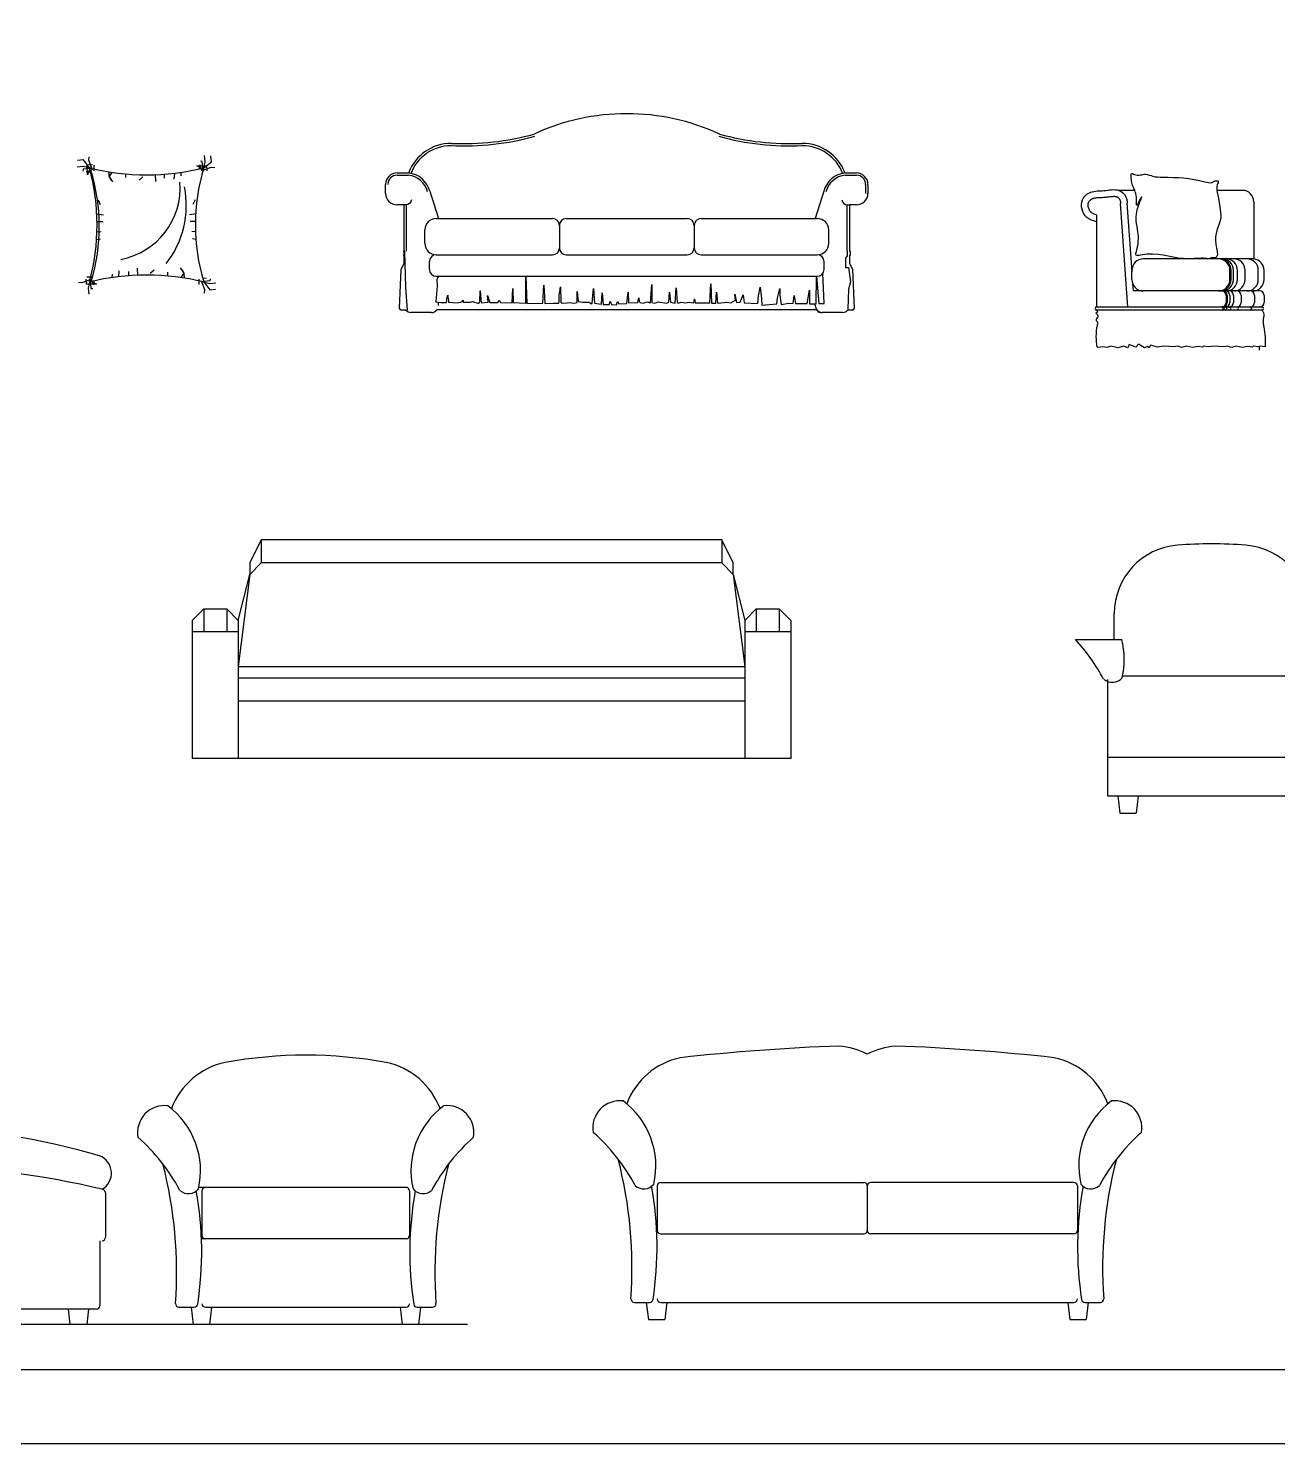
# Model space of a CAD drawing. Header units: inches. Extents: x 11.4 to 53.9, y 10.8 to 35.6.
# Drawn here: x 41.41 to 46.88, y 10.85 to 17.05 of the extents above; entities that cross this region are included whole.
import ezdxf

# ---------------------------------------------------------------- set-up
doc = ezdxf.new("R2010")
doc.units = ezdxf.units.IN
doc.header["$MEASUREMENT"] = 0
for name, color, linetype in [('02', 2, 'Continuous'), ('4', 4, 'Continuous'), ('kadrbm', 4, 'Continuous')]:
    doc.layers.add(name, color=color, linetype=linetype)

# ---------------------------------------------------------------- blocks, each defined once
blk = doc.blocks.new('kadrbm')
at = {"layer": 'kadrbm', "color": 4}
blk.add_lwpolyline([(0, 0), (0, 24.7972), (21, 24.7972), (21, 0), (0, 0)], close=True, dxfattribs=at)
blk.add_lwpolyline([(20.6631, 0.3257), (20.6631, 24.4603), (0.3369, 24.4603), (0.3369, 0.3257), (20.6631, 0.3257)], dxfattribs=at)

msp = doc.modelspace()

# ---------------------------------------------------------------- linework, layer by layer
at = {"layer": '02'}
for p, q in [((41.9102, 16.3952), (41.8938, 16.3803)), ((41.9645, 16.404), (41.966, 16.3734)), ((42.0041, 16.4062), (42.0041, 16.3884)), ((43.0232, 16.4013), (43.0736, 16.4013)), ((44.9845, 16.4013), (45.035, 16.4013)), ((43.1667, 16.3313), (43.2041, 16.2119)), ((44.8915, 16.3313), (44.8541, 16.2119)), ((45.075, 16.3613), (45.075, 16.3216)), ((43.0641, 16.0682), (43.0641, 16.2724)), ((44.9941, 16.0682), (44.9941, 16.2716)), ((46.2229, 15.8243), (46.1913, 16.2773)), ((46.2414, 15.9778), (46.2204, 16.2791)), ((43.1951, 16.2119), (43.7041, 16.2119)), ((43.7341, 16.1819), (43.7341, 16.0833)), ((43.7641, 16.2119), (44.2941, 16.2119)), ((44.3241, 16.1819), (44.3241, 16.0833)), ((44.3541, 16.2119), (44.8631, 16.2119)), ((43.1451, 16.1033), (43.1451, 16.1619)), ((44.9131, 16.1033), (44.9131, 16.1619)), ((41.8886, 15.9638), (41.8871, 15.9944)), ((43.1651, 15.989), (43.1651, 16.0233)), ((43.1951, 16.0533), (43.7041, 16.0533)), ((43.7641, 16.0533), (44.2941, 16.0533)), ((44.3541, 16.0533), (44.8631, 16.0533)), ((44.8931, 15.989), (44.8931, 16.0233)), ((46.7748, 16.0349), (46.2909, 16.0348)), ((41.849, 15.9616), (41.849, 15.9794)), ((41.9429, 15.9726), (41.9593, 15.9876)), ((43.1951, 15.959), (44.8631, 15.959)), ((46.2409, 15.9446), (46.2409, 15.9848)), ((46.6698, 15.9446), (46.6698, 15.9848)), ((46.6748, 15.9446), (46.6748, 15.9848)), ((46.6858, 15.9446), (46.6858, 15.9848)), ((46.7028, 15.9446), (46.7028, 15.9848)), ((46.7366, 15.9446), (46.7366, 15.9848)), ((46.7941, 15.9446), (46.7941, 15.9848)), ((46.2472, 15.8946), (46.2451, 15.9246)), ((46.765, 15.8946), (46.2472, 15.8946)), ((46.653, 15.8746), (46.653, 15.8443)), ((46.658, 15.8746), (46.658, 15.8443)), ((46.669, 15.8746), (46.669, 15.8443)), ((46.6859, 15.8746), (46.6859, 15.8443)), ((46.7198, 15.8746), (46.7198, 15.8443)), ((46.7773, 15.8746), (46.7773, 15.8443)), ((43.2041, 15.8306), (43.2041, 15.8459)), ((44.8541, 15.8306), (44.8541, 15.8385)), ((46.8099, 15.8243), (46.0862, 15.8243)), ((46.8099, 15.8108), (46.0862, 15.8108)), ((42.4287, 14.8046), (42.3783, 14.7038)), ((44.4447, 14.8046), (42.4287, 14.8046)), ((42.4287, 14.8046), (42.4287, 14.7038)), ((42.4287, 14.8046), (42.4287, 14.8046)), ((44.4951, 14.7038), (44.4447, 14.8046)), ((44.4447, 14.8046), (44.4447, 14.7038)), ((44.4447, 14.8046), (44.4447, 14.8046)), ((42.3783, 14.6534), (42.4287, 14.7038)), ((42.3783, 14.7038), (42.3783, 14.6534)), ((42.3783, 14.7038), (42.3783, 14.7038)), ((44.4447, 14.7038), (42.4287, 14.7038)), ((44.4951, 14.6534), (44.4447, 14.7038)), ((44.4951, 14.6534), (44.4951, 14.7038)), ((44.4951, 14.7038), (44.4951, 14.7038)), ((42.3279, 14.4518), (42.3783, 14.6534)), ((42.3783, 14.6534), (42.3279, 14.2502)), ((44.4951, 14.6534), (44.5455, 14.4518)), ((44.4951, 14.6534), (44.5455, 14.2502)), ((42.1263, 14.4518), (42.1767, 14.5022)), ((42.1263, 14.4518), (42.1263, 13.847)), ((42.1767, 14.5022), (42.2775, 14.5022)), ((42.1767, 14.5022), (42.1767, 14.4014)), ((42.2775, 14.5022), (42.3279, 14.4518)), ((42.2775, 14.5022), (42.2775, 14.4014)), ((42.2775, 14.5022), (42.2775, 14.5022)), ((42.3279, 14.4518), (42.3279, 13.847)), ((44.5959, 14.5022), (44.5455, 14.4518)), ((44.5455, 14.4518), (44.5455, 13.847)), ((44.5959, 14.5022), (44.6967, 14.5022)), ((44.5959, 14.5022), (44.5959, 14.5022)), ((44.5959, 14.5022), (44.5959, 14.4014)), ((44.6967, 14.5022), (44.6967, 14.4014)), ((44.7471, 14.4518), (44.6967, 14.5022)), ((44.7471, 14.4518), (44.7471, 13.847)), ((42.3279, 14.4014), (42.1263, 14.4014)), ((44.7471, 14.4014), (44.5455, 14.4014)), ((42.3279, 14.2502), (44.5455, 14.2502)), ((42.3279, 14.1998), (44.5455, 14.1998)), ((46.9787, 14.208), (46.1994, 14.208)), ((46.1345, 14.193), (46.1345, 13.683)), ((42.3279, 14.099), (44.5455, 14.099)), ((44.7471, 13.847), (42.1263, 13.847)), ((42.1263, 13.847), (42.1263, 13.847)), ((42.3279, 13.847), (42.3279, 13.847)), ((44.5455, 13.847), (44.5455, 13.847)), ((44.7471, 13.847), (44.7471, 13.847)), ((47.0436, 13.8516), (46.1345, 13.8516)), ((46.1345, 13.683), (47.0436, 13.683)), ((46.179, 13.683), (46.1881, 13.608)), ((46.2686, 13.683), (46.2596, 13.608)), ((43.0631, 11.9685), (42.1552, 11.9685)), ((44.1625, 11.9745), (44.1625, 11.7795)), ((44.1775, 11.9895), (45.0672, 11.9895)), ((45.0822, 11.9745), (45.0822, 11.7795)), ((45.9869, 11.9895), (45.0972, 11.9895)), ((46.0019, 11.9745), (46.0019, 11.7795)), ((41.747, 11.9448), (41.747, 11.7498)), ((42.169, 11.9535), (42.169, 11.7585)), ((43.0781, 11.9535), (43.0781, 11.7585)), ((41.7219, 11.7348), (41.7219, 11.4498)), ((43.0631, 11.7435), (42.1669, 11.7435)), ((44.1775, 11.7645), (45.0672, 11.7645)), ((45.9869, 11.7645), (45.0972, 11.7645)), ((41.7069, 11.4348), (40.2103, 11.4348)), ((41.583, 11.4348), (41.5909, 11.3691)), ((41.6726, 11.4348), (41.6647, 11.3691)), ((42.0683, 11.4435), (42.1356, 11.4435)), ((42.1211, 11.4435), (42.1302, 11.3685)), ((42.184, 11.4435), (43.0631, 11.4435)), ((42.2108, 11.4435), (42.2017, 11.3685)), ((43.0363, 11.4435), (43.0453, 11.3685)), ((43.1114, 11.4435), (43.1788, 11.4435)), ((43.1259, 11.4435), (43.1168, 11.3685)), ((44.0618, 11.4645), (44.1292, 11.4645)), ((44.1147, 11.4645), (44.1238, 11.3895)), ((44.1775, 11.4645), (45.9869, 11.4645)), ((44.2043, 11.4645), (44.1953, 11.3895)), ((45.9601, 11.4645), (45.9691, 11.3895)), ((46.0352, 11.4645), (46.1026, 11.4645)), ((46.0497, 11.4645), (46.0406, 11.3895)), ((39.7445, 11.3691), (43.3315, 11.3691))]:
    msp.add_line(p, q, dxfattribs=at)
for points in [[(41.6863, 16.4315), (41.65, 16.4401), (41.6228, 16.4374)], [(41.6766, 16.4339), (41.65, 16.4687), (41.6242, 16.466)], [(41.6863, 16.4315), (41.6487, 16.4279), (41.6473, 16.4197)], [(41.6637, 16.417), (41.6883, 16.426), (41.676, 16.4215), (41.6678, 16.4034), (41.6669, 16.4466), (41.6895, 16.4483)], [(41.6863, 16.4315), (41.6732, 16.4674), (41.6746, 16.4823)], [(41.6977, 16.4211), (41.6977, 16.4456)], [(42.1596, 16.4468), (42.1687, 16.4221), (42.1642, 16.4345), (42.146, 16.4427), (42.1893, 16.4436), (42.1909, 16.4209)], [(42.1579, 16.429), (42.1596, 16.4468)], [(42.1742, 16.4241), (42.1705, 16.4618), (42.1624, 16.4631)], [(42.1742, 16.4241), (42.1828, 16.4604), (42.1801, 16.4877)], [(42.1742, 16.4241), (42.21, 16.4373), (42.225, 16.4359)], [(42.1766, 16.4339), (42.2114, 16.4604), (42.2086, 16.4863)], [(41.6814, 16.4153), (41.6637, 16.417)], [(41.7607, 16.4167), (41.7617, 16.3979), (41.7699, 16.3803)], [(41.775, 16.4145), (41.7626, 16.396), (41.7781, 16.3721)], [(41.8339, 16.4075), (41.8339, 16.3911)], [(42.0487, 16.4105), (42.0464, 16.3843)], [(42.0771, 16.4143), (42.0763, 16.3993)], [(41.7141, 16.2932), (41.7236, 16.2727)], [(42.139, 16.2932), (42.1295, 16.2727)], [(41.7087, 16.233), (41.7386, 16.2278)], [(41.7099, 16.1992), (41.7359, 16.1992)], [(42.1444, 16.233), (42.1145, 16.2278)], [(42.1432, 16.1992), (42.1173, 16.1992)], [(41.7078, 16.1193), (41.725, 16.123)], [(41.7095, 16.153), (41.7277, 16.1557)], [(42.1436, 16.153), (42.1254, 16.1557)], [(42.1453, 16.1193), (42.1281, 16.123)], [(43.0612, 15.8113), (43.0689, 15.8112), (43.0615, 15.9092), (43.0578, 16.0682), (43.0558, 16.0682)], [(44.9941, 16.0682), (44.9947, 16.0488), (44.9861, 16.0377), (44.9873, 15.9969), (44.9997, 15.9981), (45.0083, 15.9339), (44.9997, 15.9018), (44.9972, 15.8153)], [(42.0781, 15.9534), (42.0905, 15.9719), (42.075, 15.9957)], [(41.6789, 15.9437), (41.6431, 15.9306), (41.6281, 15.9319)], [(41.6889, 15.9334), (41.7071, 15.9251), (41.6638, 15.9242), (41.6622, 15.9469)], [(41.6894, 15.9551), (41.6649, 15.9551)], [(41.6789, 15.9437), (41.6703, 15.9074), (41.6731, 15.8802)], [(41.6789, 15.9437), (41.6826, 15.906), (41.6907, 15.9047)], [(41.6935, 15.921), (41.6844, 15.9457)], [(41.6952, 15.9388), (41.6935, 15.921)], [(41.776, 15.9535), (41.7768, 15.9685)], [(41.8044, 15.9573), (41.8067, 15.9835)], [(42.0192, 15.9604), (42.0192, 15.9767)], [(42.0924, 15.9512), (42.0914, 15.9699), (42.0832, 15.9876)], [(42.1554, 15.9467), (42.1554, 15.9222)], [(42.1668, 15.9363), (42.2044, 15.9399), (42.2058, 15.9481)], [(42.1668, 15.9363), (42.2031, 15.9277), (42.2303, 15.9304)], [(42.1668, 15.9363), (42.1799, 15.9005), (42.1785, 15.8855)], [(42.1717, 15.9525), (42.1894, 15.9508)], [(42.1766, 15.9339), (42.2031, 15.8991), (42.2289, 15.9018)], [(43.2041, 15.959), (43.1976, 15.944), (43.1993, 15.9173), (43.1934, 15.8476), (43.2144, 15.8442), (43.238, 15.8442), (43.2413, 15.8493), (43.2413, 15.8602), (43.2455, 15.8761), (43.2455, 15.8669), (43.248, 15.856), (43.248, 15.8459), (43.2859, 15.8426), (43.3086, 15.8476), (43.3119, 15.856), (43.3136, 15.8451), (43.3447, 15.8459), (43.3531, 15.8484), (43.3809, 15.84), (43.3859, 15.8484), (43.3868, 15.8946), (43.391, 15.8426), (43.4221, 15.8451), (43.4195, 15.8745), (43.4288, 15.8434), (43.4649, 15.8434), (43.47, 15.8543), (43.4767, 15.8442), (43.5278, 15.8426), (43.5303, 15.9047), (43.5311, 15.8443), (43.5874, 15.8409), (43.5866, 15.9585), (43.5917, 15.8392), (43.6614, 15.8409), (43.6665, 15.9198), (43.6707, 15.8401), (43.7068, 15.8409), (43.732, 15.8417), (43.7329, 15.8476), (43.7337, 15.877), (43.7354, 15.8913), (43.7388, 15.9131), (43.7405, 15.8451), (43.7455, 15.8409), (43.7674, 15.8426), (43.7783, 15.8434), (43.7993, 15.8409), (43.8119, 15.8434), (43.8119, 15.8921), (43.8144, 15.8602), (43.817, 15.8485), (43.8354, 15.8451), (43.8657, 15.8451), (43.8691, 15.8401), (43.8782, 15.8391), (43.8839, 15.9051), (43.8883, 15.841), (43.9185, 15.8366), (43.9217, 15.8869), (43.9261, 15.8353), (43.9513, 15.8353), (43.9557, 15.8504), (43.962, 15.8353), (43.9846, 15.834), (43.9884, 15.8485), (43.9947, 15.8378), (44.03, 15.8391), (44.035, 15.8894), (44.0369, 15.8428), (44.077, 15.8443), (44.0814, 15.8644), (44.0827, 15.8487), (44.0877, 15.8437), (44.1015, 15.8411), (44.1173, 15.8474), (44.1324, 15.8424), (44.1387, 15.9235), (44.1387, 15.8443), (44.1513, 15.8405), (44.1664, 15.8468), (44.2023, 15.8418), (44.213, 15.8449), (44.2161, 15.8889), (44.2212, 15.8455), (44.2403, 15.8417), (44.2459, 15.9077), (44.2497, 15.8442), (44.256, 15.8417), (44.2655, 15.8455), (44.2862, 15.8424), (44.3013, 15.8455), (44.3227, 15.8424), (44.3253, 15.8606), (44.329, 15.8424), (44.392, 15.843), (44.3977, 15.9253), (44.4002, 15.8411), (44.4197, 15.8411), (44.4222, 15.8895), (44.4266, 15.8411), (44.4549, 15.8436), (44.4663, 15.8449), (44.4845, 15.8424), (44.5047, 15.8537), (44.5022, 15.8813), (44.5091, 15.8436), (44.5258, 15.8455), (44.539, 15.8776), (44.5434, 15.843), (44.6035, 15.8401), (44.6052, 15.8733), (44.6135, 15.9115), (44.6185, 15.8617), (44.6201, 15.8318), (44.6866, 15.8385), (44.6883, 15.865), (44.6999, 15.9049), (44.6999, 15.8766), (44.7049, 15.8351), (44.7381, 15.8418), (44.7581, 15.8401), (44.7614, 15.875), (44.768, 15.8401), (44.8196, 15.8401), (44.8295, 15.8982), (44.8295, 15.8385), (44.8578, 15.8385), (44.8594, 15.958), (44.8706, 15.839), (44.8935, 15.8401), (44.8877, 15.9729)], [(46.5791, 15.6493), (46.5537, 15.6528), (46.5501, 15.6484), (46.5314, 15.651), (46.5055, 15.6475), (46.4797, 15.6533), (46.4574, 15.6475), (46.4413, 15.6528), (46.4244, 15.6493), (46.3807, 15.6524), (46.3526, 15.6484), (46.322, 15.6577), (46.3157, 15.6457), (46.3086, 15.6519), (46.2961, 15.6448), (46.2694, 15.6622), (46.2573, 15.6484), (46.2292, 15.6595), (46.2226, 15.6461), (46.2052, 15.6524), (46.1811, 15.6457), (46.149, 15.6524), (46.1316, 15.6466), (46.1129, 15.6502), (46.1039, 15.6487)], [(46.7965, 15.6493), (46.771, 15.6528), (46.7675, 15.6484), (46.7488, 15.651), (46.7229, 15.6475), (46.697, 15.6533), (46.6748, 15.6475), (46.6587, 15.6528), (46.6418, 15.6493), (46.5981, 15.6524), (46.5791, 15.6493)]]:
    msp.add_lwpolyline(points, dxfattribs=at)
for points in [[(43.0869, 16.2938, -0.352578), (43.0621, 16.2716), (43.0552, 16.2716)], [(44.9713, 16.2938, 0.352578), (44.9961, 16.2716), (45.0031, 16.2716)]]:
    msp.add_lwpolyline(points, format="xyb", dxfattribs=at)
for centre, radius, start, end in [((43.3142, 17.6995), 1.1697, 267.36739, 285.47385), ((44.744, 17.6995), 1.1697, 254.52615, 272.63261), ((43.2609, 16.341), 0.19, 90, 159.43857), ((44.7973, 16.341), 0.19, 20.56143, 90), ((41.9266, 17.4395), 1.0362, 256.03827, 283.96173), ((40.7584, 16.1839), 0.9516, 344.76838, 15.23162), ((43.0172, 16.1839), 0.877, 163.43821, 196.56179), ((40.8818, 16.1763), 0.8378, 343.31535, 17.18126), ((41.7535, 16.3472), 0.3203, 280.82164, 4.40619), ((43.0232, 16.3613), 0.04, 90, 180), ((43.0624, 16.3041), 0.0978, 14.61992, 83.99876), ((43.0624, 16.3041), 0.1078, 14.61992, 83.99876), ((44.9958, 16.3041), 0.1078, 96.00124, 165.38008), ((44.9958, 16.3041), 0.0978, 96.00124, 165.38008), ((45.035, 16.3613), 0.04, 0, 90), ((41.6851, 16.27), 0.4156, 322.01086, 11.13861), ((43.1951, 16.1619), 0.05, 90, 180), ((43.7041, 16.1819), 0.03, 0, 90), ((43.7641, 16.1819), 0.03, 90, 180), ((44.2941, 16.1819), 0.03, 0, 90), ((44.3541, 16.1819), 0.03, 90, 180), ((44.8631, 16.1619), 0.05, 0, 90), ((43.1951, 16.1033), 0.05, 180, 270), ((43.7041, 16.0833), 0.03, 270, 0), ((43.7641, 16.0833), 0.03, 180, 270), ((44.2941, 16.0833), 0.03, 270, 0), ((44.3541, 16.0833), 0.03, 180, 270), ((44.8631, 16.1033), 0.05, 270, 0), ((43.1951, 16.0233), 0.03, 90, 180), ((44.8631, 16.0233), 0.03, 0, 90), ((46.2909, 15.9848), 0.05, 90, 180), ((46.6198, 15.9848), 0.05, 0, 90), ((46.6248, 15.9848), 0.05, 0, 90), ((46.6358, 15.9848), 0.05, 0, 90), ((46.6528, 15.9848), 0.05, 0, 90), ((46.6866, 15.9848), 0.05, 0, 90), ((46.7441, 15.9848), 0.05, 0, 90), ((41.9266, 14.9108), 1.0532, 76.26911, 103.73089), ((43.1951, 15.989), 0.03, 180, 270), ((44.8631, 15.989), 0.03, 270, 0), ((46.2909, 15.9446), 0.05, 180, 270), ((46.6198, 15.9446), 0.05, 270, 0), ((46.6248, 15.9446), 0.05, 270, 0), ((46.6358, 15.9446), 0.05, 270, 0), ((46.6528, 15.9446), 0.05, 270, 0), ((46.6866, 15.9446), 0.05, 270, 0), ((46.7441, 15.9446), 0.05, 270, 0), ((46.633, 15.8746), 0.02, 0, 90), ((46.638, 15.8746), 0.02, 0, 90), ((46.649, 15.8746), 0.02, 0, 90), ((46.6659, 15.8746), 0.02, 0, 90), ((46.6998, 15.8746), 0.02, 0, 90), ((46.7573, 15.8746), 0.02, 0, 90), ((44.8841, 15.8306), 0.03, 180, 270), ((46.633, 15.8443), 0.02, 270, 0), ((46.6342, 15.8176), 0.00679, 270, 90), ((46.638, 15.8443), 0.02, 270, 0), ((46.6393, 15.8176), 0.00679, 270, 90), ((46.649, 15.8443), 0.02, 270, 0), ((46.6503, 15.8176), 0.00679, 270, 90), ((46.6659, 15.8443), 0.02, 270, 0), ((46.6672, 15.8176), 0.00679, 270, 90), ((46.6998, 15.8443), 0.02, 270, 0), ((46.701, 15.8176), 0.00679, 270, 90), ((46.7573, 15.8443), 0.02, 270, 0), ((46.7585, 15.8176), 0.00679, 270, 90), ((46.589, 12.8395), 1.9473, 85.56034, 94.37838), ((45.3745, 13.7984), 0.8412, 28.08685, 42.57675), ((45.8531, 14.2809), 0.3539, 347.02872, 14.16522), ((46.1549, 14.2365), 0.0562, 228.41641, 321.51665), ((45.2939, 3.3111), 9.2824, 92.06294, 96.36567), ((44.9206, 12.2178), 0.3717, 64.2226, 83.94448), ((45.2438, 12.2178), 0.3717, 96.05552, 115.7774), ((44.8705, 3.3111), 9.2824, 83.63433, 87.93706), ((42.6235, 10.6), 1.9473, 79.57603, 100.42397), ((44.3295, 12.2225), 0.3204, 101.66188, 159.60157), ((45.8349, 12.2225), 0.3204, 20.39843, 78.33812), ((42.3359, 12.2015), 0.3204, 101.66188, 159.60157), ((42.9111, 12.2015), 0.3204, 20.39843, 78.33812), ((43.9988, 12.2294), 0.1184, 83.12979, 189.84882), ((43.8025, 12.0625), 0.3539, 347.02872, 53.49615), ((46.3619, 12.0625), 0.3539, 126.50385, 192.97128), ((46.1656, 12.2294), 0.1184, 350.15118, 96.87021), ((42.0053, 12.2084), 0.1184, 83.12979, 189.84882), ((41.8089, 12.0415), 0.3539, 347.02872, 53.49615), ((43.4381, 12.0415), 0.3539, 126.50385, 192.97128), ((43.2418, 12.2084), 0.1184, 350.15118, 96.87021), ((40.8062, 8.9489), 3.2877, 73.84364, 87.61439), ((41.3303, 11.559), 0.8412, 28.08685, 48.41614), ((43.9167, 11.559), 0.8412, 131.58386, 151.91315), ((43.3239, 11.58), 0.8412, 28.08685, 48.41614), ((46.8405, 11.58), 0.8412, 131.58386, 151.91315), ((41.6907, 12.0306), 0.0819, 300.27437, 68.2471), ((42.162, 11.6182), 1.8899, 355.82543, 14.50437), ((48.0024, 11.6182), 1.8899, 165.49563, 184.17457), ((40.8729, 8.388), 3.6737, 76.47539, 88.85917), ((40.1684, 11.5972), 1.8899, 355.82543, 14.50437), ((45.0786, 11.5972), 1.8899, 165.49563, 184.17457), ((42.184, 11.9535), 0.015, 90, 180), ((43.0631, 11.9535), 0.015, 0, 90), ((44.1033, 12.018), 0.0562, 228.41641, 321.51665), ((42.6515, 11.7067), 1.5101, 351.26063, 10.18259), ((44.1775, 11.9745), 0.015, 90, 180), ((45.0672, 11.9745), 0.015, 0, 90), ((45.0972, 11.9745), 0.015, 90, 180), ((45.9869, 11.9745), 0.015, 0, 90), ((47.5129, 11.7067), 1.5101, 169.81741, 188.73937), ((46.0611, 12.018), 0.0562, 218.48335, 311.58359), ((41.732, 11.9448), 0.015, 0, 90), ((42.1097, 11.997), 0.0562, 228.41641, 321.51665), ((40.6579, 11.6857), 1.5101, 351.26063, 10.18259), ((44.5891, 11.6857), 1.5101, 169.81741, 188.73937), ((43.1373, 11.997), 0.0562, 218.48335, 311.58359), ((44.1775, 11.7795), 0.015, 180, 270), ((45.0672, 11.7795), 0.015, 270, 0), ((45.0972, 11.7795), 0.015, 180, 270), ((45.9869, 11.7795), 0.015, 270, 0), ((41.732, 11.7498), 0.015, 270, 0), ((42.184, 11.7585), 0.015, 180, 270), ((43.0631, 11.7585), 0.015, 270, 0), ((44.0618, 11.4795), 0.015, 175.82543, 270), ((44.1292, 11.4795), 0.015, 270, 351.26063), ((44.1775, 11.4795), 0.015, 180, 270), ((45.9869, 11.4795), 0.015, 270, 0), ((46.0352, 11.4795), 0.015, 188.73937, 270), ((46.1026, 11.4795), 0.015, 270, 4.17457), ((41.7069, 11.4498), 0.015, 270, 0), ((42.0683, 11.4585), 0.015, 175.82543, 270), ((42.1356, 11.4585), 0.015, 270, 351.26063), ((42.184, 11.4585), 0.015, 180, 270), ((43.0631, 11.4585), 0.015, 270, 0), ((43.1114, 11.4585), 0.015, 188.73937, 270), ((43.1788, 11.4585), 0.015, 270, 4.17457)]:
    msp.add_arc(centre, radius, start, end, dxfattribs=at)
for points, knots in [([(46.0862, 16.2282), (46.0855, 16.2284), (46.0849, 16.2285), (46.0812, 16.2297), (46.0784, 16.2306), (46.0733, 16.2325), (46.071, 16.2335), (46.0676, 16.2353), (46.0664, 16.236), (46.0647, 16.2371), (46.0641, 16.2375), (46.0633, 16.2382), (46.063, 16.2384), (46.0624, 16.2389), (46.0622, 16.2391), (46.0617, 16.2395), (46.0615, 16.2397), (46.0608, 16.2404), (46.0603, 16.2409), (46.0589, 16.2425), (46.058, 16.2437), (46.0562, 16.2463), (46.0553, 16.2478), (46.0534, 16.2515), (46.0523, 16.2538), (46.0507, 16.2587), (46.05, 16.2613), (46.0492, 16.2663), (46.049, 16.2687), (46.049, 16.2733), (46.0492, 16.2755), (46.0497, 16.2783), (46.0499, 16.2791), (46.0504, 16.2807), (46.0507, 16.2815), (46.0513, 16.283), (46.0517, 16.2838), (46.0525, 16.2853), (46.053, 16.2861), (46.0545, 16.2883), (46.0557, 16.2896), (46.0583, 16.2922), (46.0597, 16.2935), (46.0629, 16.2958), (46.0645, 16.2969), (46.067, 16.2982), (46.0677, 16.2985), (46.0691, 16.2992), (46.0698, 16.2995), (46.0712, 16.3), (46.0719, 16.3003), (46.0735, 16.3008), (46.0743, 16.301), (46.0769, 16.3017), (46.0789, 16.3021), (46.0833, 16.3028), (46.0857, 16.3031), (46.0908, 16.3035), (46.0935, 16.3037), (46.0994, 16.304), (46.1025, 16.3041), (46.109, 16.3044), (46.1125, 16.3045), (46.117, 16.3048), (46.1179, 16.3049), (46.1196, 16.305), (46.1203, 16.3051), (46.1218, 16.3052), (46.1225, 16.3053), (46.1247, 16.3055), (46.1261, 16.3057), (46.1303, 16.3061), (46.133, 16.3065), (46.1396, 16.3073), (46.1434, 16.3078), (46.1505, 16.3086), (46.1539, 16.3089), (46.16, 16.3092), (46.1627, 16.3093), (46.1669, 16.3091), (46.1685, 16.3089), (46.1713, 16.3085), (46.1726, 16.3082), (46.1745, 16.3077), (46.1752, 16.3074), (46.1763, 16.3069), (46.1766, 16.3067), (46.1771, 16.3065), (46.1772, 16.3064), (46.1776, 16.3062), (46.1777, 16.3061), (46.1783, 16.3057), (46.1787, 16.3055), (46.1799, 16.3045), (46.1809, 16.3036), (46.1829, 16.3016), (46.1838, 16.3004), (46.1856, 16.2979), (46.1864, 16.2965), (46.1879, 16.2938), (46.1885, 16.2924), (46.1891, 16.2906), (46.1893, 16.2902), (46.1895, 16.2895), (46.1896, 16.2892), (46.1897, 16.2887), (46.1898, 16.2885), (46.1899, 16.2879), (46.19, 16.2874), (46.1903, 16.2858), (46.1905, 16.2845), (46.1909, 16.2814), (46.1911, 16.2797), (46.1913, 16.2773), (46.1913, 16.277), (46.1913, 16.2766)], [8.378626, 8.378626, 8.378626, 8.378626, 10.599547, 10.599547, 21.199094, 21.199094, 31.798641, 31.798641, 39.738454, 39.738454, 43.568315, 43.568315, 46.20266, 46.20266, 48.1795, 48.1795, 50.156341, 50.156341, 54.110022, 54.110022, 62.017384, 62.017384, 69.924745, 69.924745, 81.256083, 81.256083, 92.58742, 92.58742, 103.918757, 103.918757, 115.250094, 115.250094, 120.18204, 120.18204, 125.791059, 125.791059, 131.544408, 131.544408, 137.297756, 137.297756, 147.10698, 147.10698, 156.916204, 156.916204, 166.725428, 166.725428, 170.96809, 170.96809, 174.750639, 174.750639, 178.95854, 178.95854, 183.166442, 183.166442, 192.466948, 192.466948, 201.767454, 201.767454, 211.067961, 211.067961, 220.368467, 220.368467, 229.668973, 229.668973, 232.012135, 232.012135, 233.847959, 233.847959, 235.683782, 235.683782, 239.355429, 239.355429, 246.698724, 246.698724, 257.738741, 257.738741, 268.778759, 268.778759, 279.818777, 279.818777, 287.930585, 287.930585, 296.042394, 296.042394, 302.841398, 302.841398, 306.283847, 306.283847, 308.054173, 308.054173, 309.824499, 309.824499, 313.365151, 313.365151, 321.616332, 321.616332, 329.867512, 329.867512, 338.118693, 338.118693, 346.369873, 346.369873, 349.219894, 349.219894, 350.889099, 350.889099, 352.28807, 352.28807, 354.965846, 354.965846, 361.140184, 361.140184, 367.314521, 367.314521, 368.463064, 368.463064, 368.463064, 368.463064]), ([(46.1841, 16.3352), (46.1867, 16.3342), (46.2021, 16.3273), (46.2181, 16.3051), (46.2199, 16.2847), (46.2204, 16.2791)], [298.389977, 298.389977, 298.389977, 298.389977, 307.075523, 351.559705, 368.463064, 368.463064, 368.463064, 368.463064]), ([(46.6132, 16.3352), (46.6328, 16.2297), (46.6255, 16.1828), (46.5905, 16.1305), (46.6244, 16.0428), (46.5971, 16.0393), (46.5865, 16.0408), (46.5851, 16.0369), (46.584, 16.0338), (46.5694, 16.0371), (46.5356, 16.0387), (46.4264, 16.0274), (46.3505, 16.0697), (46.2532, 16.0459), (46.2731, 16.1043), (46.2659, 16.1774), (46.2494, 16.2338), (46.2888, 16.313), (46.2713, 16.2917), (46.2589, 16.2514), (46.2629, 16.3041), (46.2564, 16.3263), (46.253, 16.3351)], [2709.728027, 2709.728027, 2709.728027, 2709.728027, 2738.965503, 2852.334242, 2910.325586, 2921.162055, 2933.336293, 2933.336293, 2933.336293, 2943.263043, 2964.346679, 3052.259872, 3240.706927, 3259.292027, 3282.918119, 3372.326814, 3498.332541, 3517.445566, 3526.914279, 3561.047112, 3595.576189, 3623.562661, 3623.562661, 3623.562661, 3623.562661])]:
    msp.add_open_spline(points, degree=3, knots=knots, dxfattribs=at)
at = {"layer": '4'}
for p, q in [((43.0232, 16.4113), (43.0736, 16.4113)), ((44.9845, 16.4113), (45.035, 16.4113)), ((42.9732, 16.3216), (42.9732, 16.3613)), ((45.085, 16.3613), (45.085, 16.3216)), ((46.253, 16.3352), (46.1838, 16.3352)), ((46.7248, 16.3352), (46.6132, 16.3352)), ((43.0621, 16.2716), (43.0232, 16.2716)), ((43.0541, 16.0165), (43.0541, 16.2716)), ((45.035, 16.2716), (45.0041, 16.2716)), ((45.0041, 16.2716), (45.0041, 16.0682)), ((46.7748, 16.2852), (46.7748, 16.0352)), ((46.0862, 16.2282), (46.0862, 15.8243)), ((43.0504, 16.0682), (43.0541, 16.0682)), ((45.0041, 16.0682), (45.0078, 16.0682)), ((45.0078, 16.0682), (45.0078, 16.0497)), ((43.0411, 15.9887), (43.0541, 16.0165)), ((43.0541, 16.0497), (43.0504, 16.0497)), ((45.0078, 16.0497), (45.0041, 16.0497)), ((45.0041, 16.0497), (45.0041, 16.0165)), ((45.0041, 16.0165), (45.017, 15.9887)), ((43.0337, 15.8186), (43.0411, 15.9887)), ((45.017, 15.9887), (45.0245, 15.8186)), ((46.8194, 15.9446), (46.8194, 15.9848)), ((46.7994, 15.8946), (46.7694, 15.8946)), ((46.8194, 15.8746), (46.8194, 15.8443)), ((43.0393, 15.8112), (43.0337, 15.8186)), ((43.0607, 15.8112), (43.0393, 15.8112)), ((44.8611, 15.8113), (43.1971, 15.8113)), ((45.0189, 15.8112), (44.9974, 15.8112)), ((45.0245, 15.8186), (45.0189, 15.8112)), ((43.1741, 15.8006), (43.0841, 15.8006)), ((44.9741, 15.8006), (44.8841, 15.8006)), ((46.7981, 15.6528), (46.7981, 15.6352)), ((46.1633, 14.3675), (46.1633, 14.482)), ((45.9939, 14.3675), (46.1962, 14.3675)), ((46.1881, 13.608), (46.2596, 13.608)), ((44.1238, 11.3895), (44.1953, 11.3895)), ((45.9691, 11.3895), (46.0406, 11.3895))]:
    msp.add_line(p, q, dxfattribs=at)
for points in [[(46.1031, 15.6486), (46.0933, 15.647), (46.0866, 15.6494)], [(46.8242, 15.6497), (46.7981, 15.6528)]]:
    msp.add_lwpolyline(points, dxfattribs=at)
for centre, radius, start, end in [((44.0291, 15.7024), 0.9685, 65.24622, 114.75378), ((43.3142, 17.6995), 1.1597, 267.36739, 285.47385), ((44.744, 17.6995), 1.1597, 254.52615, 272.63261), ((43.2609, 16.341), 0.2, 90, 159.43857), ((44.7973, 16.341), 0.2, 20.56143, 90), ((43.0232, 16.3613), 0.05, 90, 180), ((45.035, 16.3613), 0.05, 0, 90), ((43.0232, 16.3216), 0.05, 180, 270), ((45.035, 16.3216), 0.05, 270, 0), ((46.7248, 16.2852), 0.05, 0, 90), ((46.7679, 15.9842), 0.0515, 0.70676, 82.32652), ((46.7694, 15.9446), 0.05, 270, 0), ((46.7994, 15.8746), 0.02, 0, 90), ((43.0864, 15.8366), 0.0361, 224.60155, 266.29179), ((43.1766, 15.8251), 0.0246, 264.03621, 325.93408), ((44.8802, 15.8223), 0.022, 209.89996, 280.12975), ((44.9717, 15.8366), 0.0361, 273.70821, 315.39845), ((46.0862, 15.8176), 0.00679, 90, 270), ((46.7994, 15.8443), 0.02, 270, 0), ((46.8099, 15.8176), 0.00679, 270, 90), ((46.4633, 14.482), 0.3, 94.37838, 180), ((46.7165, 14.4819), 0.3, 0, 85.56034)]:
    msp.add_arc(centre, radius, start, end, dxfattribs=at)
for points, knots in [([(46.253, 16.3352), (46.2482, 16.3478), (46.2384, 16.3654), (46.2385, 16.3897), (46.2365, 16.4135), (46.267, 16.3942), (46.2955, 16.4126), (46.3366, 16.3935), (46.4241, 16.3929), (46.505, 16.3904), (46.588, 16.3648), (46.6028, 16.378), (46.6241, 16.3778), (46.6101, 16.3562), (46.612, 16.343), (46.6132, 16.3352)], [2205.306284, 2205.306284, 2205.306284, 2205.306284, 2245.432988, 2274.783856, 2285.284333, 2298.685879, 2348.900561, 2380.875371, 2425.558108, 2609.564496, 2641.105183, 2656.426229, 2669.56815, 2685.536695, 2709.720565, 2709.720565, 2709.720565, 2709.720565]), ([(46.0862, 16.1978), (46.0707, 16.2022), (46.0291, 16.214), (46.0077, 16.2897), (46.0616, 16.3352), (46.119, 16.3307), (46.1642, 16.342), (46.1838, 16.3352)], [0, 0, 0, 0, 47.018171, 125.872285, 174.952717, 232.840828, 298.131518, 298.131518, 298.131518, 298.131518]), ([(46.0862, 15.8108), (46.0889, 15.8066), (46.0931, 15.8002), (46.0784, 15.7996), (46.0952, 15.7885), (46.0884, 15.7771), (46.082, 15.7659), (46.0927, 15.7587), (46.08, 15.715), (46.0836, 15.6798), (46.0866, 15.6494)], [0, 0, 0, 0, 10.283777, 16.040508, 27.814239, 41.368283, 52.692801, 59.139593, 74.292949, 170.092622, 170.092622, 170.092622, 170.092622]), ([(46.8099, 15.8108), (46.8128, 15.8069), (46.8184, 15.7995), (46.8177, 15.7795), (46.8128, 15.7592), (46.8246, 15.7144), (46.8244, 15.679), (46.8242, 15.6497)], [0, 0, 0, 0, 13.920318, 27.015831, 57.863084, 75.82085, 163.6487, 163.6487, 163.6487, 163.6487])]:
    msp.add_open_spline(points, degree=3, knots=knots, dxfattribs=at)

# ---------------------------------------------------------------- block references
at = {"layer": 'kadrbm'}
msp.add_blockref('kadrbm', (32.876, 10.8457), dxfattribs=at)

doc.saveas('drawing.dxf')
